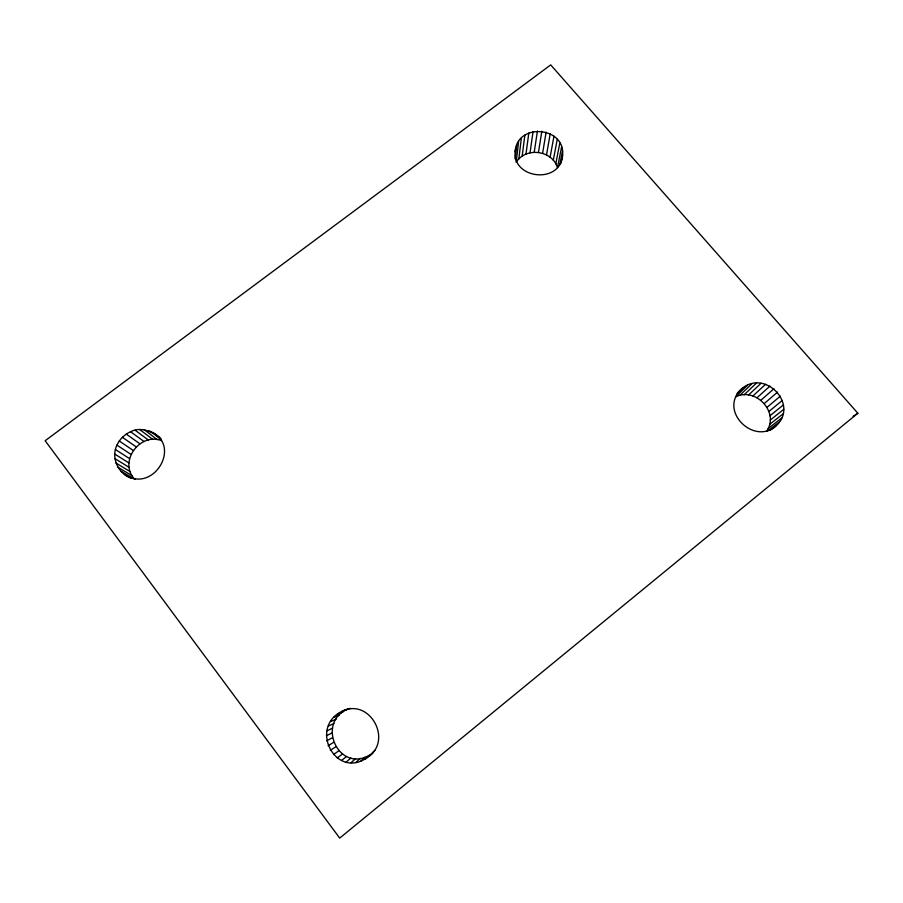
<?xml version="1.0" encoding="UTF-8"?>
<svg xmlns="http://www.w3.org/2000/svg" width="903" height="903" viewBox="0 0 903 903"><rect width="100%" height="100%" fill="white"/><g stroke="black" fill="none" stroke-linecap="round" stroke-linejoin="round"><path stroke-width="1.35" d="M515.523 149.13C509.698 178.896 560.616 185.262 562.603 155.113C565.312 126.104 516.347 122.695 515.207 151.862M365.286 759.152L373.323 752.233C337.259 789.335 301.692 720.007 350.409 708.358M369.259 755.224C338.918 773.047 315.994 723.145 347.102 709.487M515.094 158.951L516.685 145.146M518.638 141.421L516.189 162.258C525.783 146.862 552.105 150.135 557.456 167.529L561.61 146.896M518.807 159.007L521.37 138.046M522.16 156.219L524.857 135.157M525.964 154.142L528.819 133.001M769.661 430.46C806.672 409.657 762.425 361.471 737.04 393.573M766.602 431.228C779.82 412.389 755.54 386.698 735.573 396.88L747.537 385.209M530.027 152.821L533.041 131.635M134.84 479.391C118.067 462.189 139.751 432.21 161.502 440.619C153.747 431.826 141.816 426.126 130.551 431.702C124.614 434.422 119.693 439.185 116.938 445.123C110.719 457.877 118.225 473.601 131.307 478.308M534.226 152.246L537.42 131.037M538.459 152.415L541.823 131.217M542.59 153.307L546.123 132.143M546.518 154.921L550.209 133.813M550.119 157.235L553.957 136.206M553.279 160.237L557.253 139.322M555.774 163.748L559.849 142.967M559.725 164.639L562.524 150.982M560.932 163.251L562.603 155.113M369.541 756.014C392.263 738.112 368.706 697.782 342.158 711.327M739.952 390.706C719.465 412.49 755.258 445.834 776.275 425.426M373.074 752.165L374.892 750.359M737.582 393.347L743.485 387.556M739.76 395.446L751.906 383.719M360.669 761.308L364.846 757.29M744.117 394.825L756.454 383.075M748.542 395.017L761.06 383.267M355.861 762.504L360.241 758.43M752.888 395.988L765.597 384.283M757.041 397.738L769.932 386.112M350.974 762.742L355.568 758.655M760.89 400.255L773.95 388.73M764.299 403.528L777.517 392.128M346.154 762.053L350.962 758.001M767.042 407.343L780.384 396.101M768.938 411.463L782.37 400.39M857.85 413.247L339.709 838.108L45.15 440.743L550.706 64.892L857.85 413.247L853.109 416.26M769.999 415.741L783.488 404.849M341.537 760.45L346.538 756.466M770.236 420.076L783.748 409.352M769.649 424.342L783.149 413.8M768.261 428.406L781.705 418.033M767.166 431.318L779.402 421.949M337.259 757.933L342.451 754.061M333.467 754.547L338.817 750.822M330.306 750.348L335.792 746.804M328.082 745.709L333.659 742.368M326.796 740.81L332.428 737.695M326.423 735.798L332.067 732.909M326.965 730.82L332.586 728.145M328.387 726.012L333.941 723.54M330.667 721.497L336.119 719.217M333.794 717.422L339.099 715.323M337.733 713.934L342.869 711.982M124.388 474.244C153.408 494.878 183.873 443.565 148.769 430.776M120.878 471.163L132.515 478.014M132.741 478.003L134.987 479.324M118 467.325L132.075 475.712M116.013 463.092L130.167 471.648M114.941 458.634L129.129 467.37M114.76 454.062L128.937 462.979M115.426 449.513L129.569 458.622M116.938 445.123L131.014 454.401M119.264 441.003L133.226 450.439M122.368 437.278L136.206 446.872M126.239 434.095L139.909 443.802M130.551 431.702L144.04 441.511M135.089 430.2L148.385 440.066M139.728 429.546L152.821 439.445M144.322 429.749L157.235 439.637M156.704 435.28L159.808 437.695M152.946 432.627L161.31 439.14"/></g></svg>
